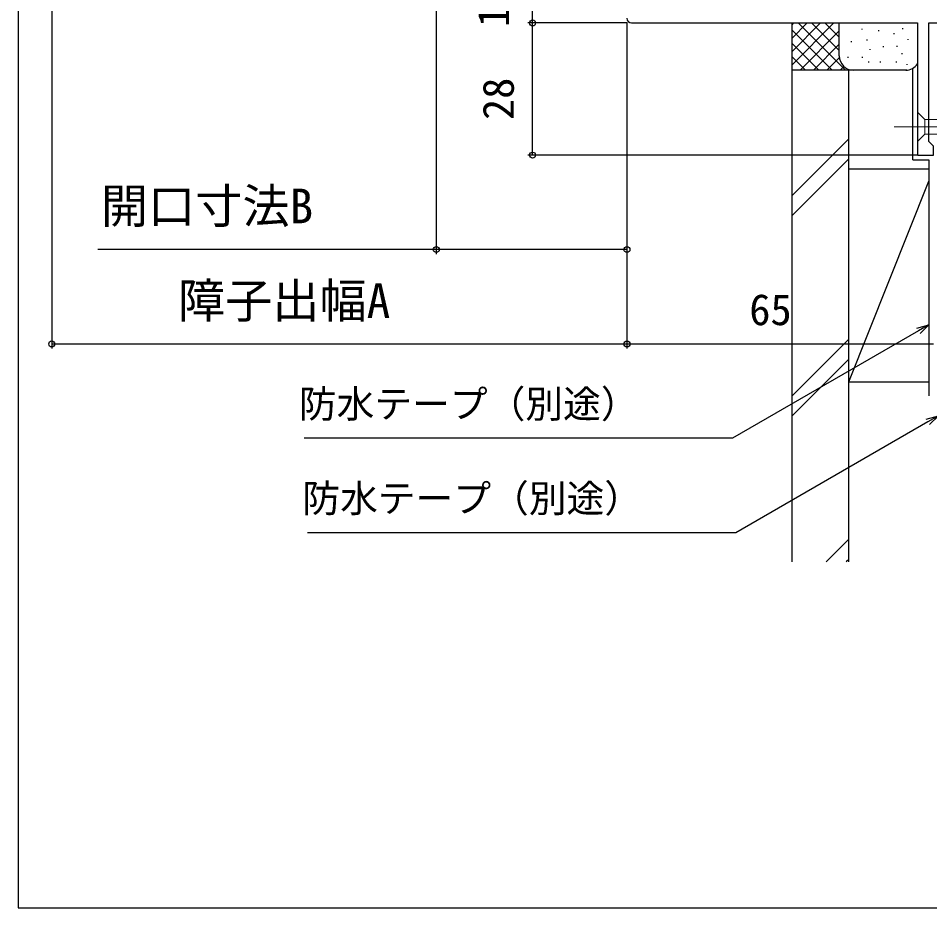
# Model space of a CAD drawing. Units: millimetres, scale not verified. Extents: x -525 to 525, y -783 to 779.
# Drawn here: x -525 to -331.8, y -782.7 to -594.2 of the extents above; entities that cross this region are included whole.
import ezdxf
from ezdxf.enums import TextEntityAlignment as Align

# ---------------------------------------------------------------- set-up
doc = ezdxf.new("R2010")
doc.units = ezdxf.units.MM
doc.header["$LTSCALE"] = 4
for name, color, linetype in [('0-3_YKK_11', 7, 'Continuous'), ('0-7_YKK_D', 6, 'Continuous'), ('0-8_YKK_ZWAK', 7, 'Continuous'), ('0-9_YSS_K', 3, 'Continuous'), ('0-A_YSS_KE', 3, 'Continuous')]:
    doc.layers.add(name, color=color, linetype=linetype)
doc.layers.add('0-5_YKK_13', color=4, linetype='Continuous', lineweight=18)
doc.styles.add('ＭＳ ゴシック', font='')
doc.styles.get('ＭＳ ゴシック').set_extended_font_data('MS Gothic')

msp = doc.modelspace()

# ---------------------------------------------------------------- linework, layer by layer
at = {"layer": '0-3_YKK_11'}
msp.add_lwpolyline([(-395, -595.246), (-334.4, -595.246), (-334.4, -623.246), (-331, -623.246), (-331, -621.346), (-331.5, -620.846), (-332, -620.346), (-332, -595.246), (-281, -595.246), (-281, -591.004), (-281.12, -590.821), (-281.12, -590.271), (-281, -590.088), (-281, -587.446)], dxfattribs=at)
msp.add_arc((-395, -594.246), 1, 180.00001, 269.99999, dxfattribs=at)
at = {"layer": '0-5_YKK_13'}
for p, q in [((-334.4, -614.146), (-334.4, -620.346)), ((-334.4, -614.146), (-332.85, -615.696)), ((-314.316, -615.696), (-332.85, -615.696)), ((-332.85, -615.696), (-332.85, -618.796)), ((-339.4, -617.246), (-304.4, -617.246)), ((-334.4, -620.346), (-332.85, -618.796)), ((-332.85, -618.796), (-314.316, -618.796))]:
    msp.add_line(p, q, dxfattribs=at)
at = {"layer": '0-7_YKK_D'}
for p, q in [((-436.399, -552.957), (-436.399, -644.246)), ((-517.889, -557.36), (-517.889, -664.246)), ((-416, -595.246), (-416, -583.246)), ((-395.937, -595.246), (-417, -595.246)), ((-395.937, -595.246), (-417, -595.246)), ((-416, -623.246), (-416, -595.246)), ((-396, -595.246), (-396, -644.246)), ((-396, -595.246), (-396, -664.246)), ((-396, -595.246), (-396, -664.246)), ((-334.537, -623.246), (-417, -623.246)), ((-517.889, -663.246), (-396, -663.246)), ((-396, -663.246), (-331, -663.246))]:
    msp.add_line(p, q, dxfattribs=at)
for points in [[(-396, -643.246), (-436.399, -643.246), (-508.12, -643.246)], [(-332.003, -659.198), (-334.212, -660.473), (-373.656, -683.246), (-464.434, -683.246)], [(-334.553, -659.881), (-332.003, -659.198), (-333.87, -661.064)], [(-330.003, -678.471), (-332.212, -679.746), (-372.915, -703.246), (-463.693, -703.246)], [(-332.553, -679.154), (-330.003, -678.471), (-331.87, -680.337)]]:
    msp.add_lwpolyline(points, dxfattribs=at)
for centre in [(-416, -595.246), (-416, -595.246), (-416, -623.246), (-436.399, -643.246), (-396, -643.246), (-517.889, -663.246), (-396, -663.246), (-396, -663.246)]:
    msp.add_circle(centre, 0.637, dxfattribs=at)
at = {"layer": '0-8_YKK_ZWAK'}
msp.add_line((-525, 747.3), (-525, -782.7), dxfattribs=at)
msp.add_lwpolyline([(-525, -782.7), (525, -782.7), (525, 747.3)], dxfattribs=at)
at = {"layer": '0-9_YSS_K'}
for p, q in [((-361.003, -605.246), (-361.003, -595.246)), ((-361.003, -604.104), (-352.146, -595.246)), ((-361.003, -601.275), (-354.974, -595.246)), ((-361.003, -598.447), (-357.802, -595.246)), ((-361.003, -595.618), (-360.631, -595.246)), ((-361.003, -596.761), (-352.518, -605.246)), ((-359.69, -595.246), (-349.69, -605.246)), ((-356.861, -595.246), (-351.003, -601.104)), ((-354.033, -595.246), (-351.003, -598.275)), ((-351.204, -595.246), (-351.003, -595.447)), ((-351.003, -602.246), (-351.003, -595.246)), ((-346.248, -596.462), (-346.248, -596.662)), ((-342.655, -596.766), (-342.655, -596.966)), ((-337.589, -596.349), (-337.589, -596.549)), ((-359.317, -605.246), (-351.003, -596.932)), ((-345.161, -598.769), (-345.161, -598.969)), ((-339.438, -597.434), (-339.438, -597.634)), ((-336.502, -598.656), (-336.502, -598.856)), ((-361.003, -599.589), (-355.347, -605.246)), ((-356.489, -605.246), (-351.003, -599.761)), ((-348.508, -599.103), (-348.508, -599.303)), ((-344.502, -600.772), (-344.502, -600.972)), ((-341.709, -600.169), (-341.709, -600.369)), ((-338.77, -600.104), (-338.77, -600.304)), ((-361.003, -602.417), (-358.175, -605.246)), ((-353.66, -605.246), (-350.986, -602.571)), ((-349.176, -602.441), (-349.176, -602.641)), ((-346.163, -602.441), (-346.163, -602.641)), ((-337.757, -601.635), (-337.757, -601.835)), ((-350.832, -605.246), (-350.037, -604.451)), ((-344.836, -603.442), (-344.836, -603.642)), ((-342.321, -603.442), (-342.321, -603.642)), ((-338.94, -603.442), (-338.94, -603.642)), ((-336.671, -603.942), (-336.671, -604.142)), ((-348.003, -605.246), (-361.003, -605.246)), ((-336.653, -605.246), (-348.003, -605.246)), ((-349.003, -619.788), (-361.003, -631.788)), ((-361.003, -636.031), (-349.003, -624.031)), ((-349.003, -671.246), (-349.003, -626.246)), ((-332.003, -626.246), (-349.003, -626.246)), ((-349.003, -671.246), (-332.003, -628.746)), ((-349.003, -662.214), (-361.003, -674.214)), ((-349.003, -666.457), (-361.003, -678.457)), ((-349.003, -671.246), (-332.003, -671.246)), ((-349.003, -704.641), (-353.801, -709.438)), ((-349.003, -708.883), (-349.558, -709.438))]:
    msp.add_line(p, q, dxfattribs=at)
for centre, start, end in [((-348.003, -602.246), 180, 270), ((-336.903, -602.246), 270, 326.44238)]:
    msp.add_arc(centre, 3, start, end, dxfattribs=at)
at = {"layer": '0-A_YSS_KE'}
for p, q in [((-361.003, -709.438), (-361.003, -605.246)), ((-335.4, -624.246), (-335.4, -604.924))]:
    msp.add_line(p, q, dxfattribs=at)
for points in [[(-349.003, -709.438), (-349.003, -605.246), (-361.003, -605.246)], [(-335.4, -624.246), (-332.003, -624.246), (-332.003, -674.246)]]:
    msp.add_lwpolyline(points, dxfattribs=at)

# ---------------------------------------------------------------- texts
at = {"layer": '0-7_YKK_D', "style": 'ＭＳ ゴシック'}
for s, p in [('12', (-419, -596.149)), ('28', (-418, -615.817))]:
    msp.add_text(s, height=6.598, rotation=90, dxfattribs=at).set_placement(p, align=Align.BOTTOM_LEFT)
for s, height, p in [('開口寸法B', 7.331, (-507.484, -639.882)), ('障子出幅A', 7.331, (-491.149, -659.939)), ('65', 6.598, (-370.071, -661.246)), ('防水テープ（別途）', 5.865, (-465.525, -680.655)), ('防水テープ（別途）', 5.865, (-464.784, -700.655))]:
    msp.add_text(s, height=height, dxfattribs=at).set_placement(p, align=Align.BOTTOM_LEFT)

doc.saveas('drawing.dxf')
